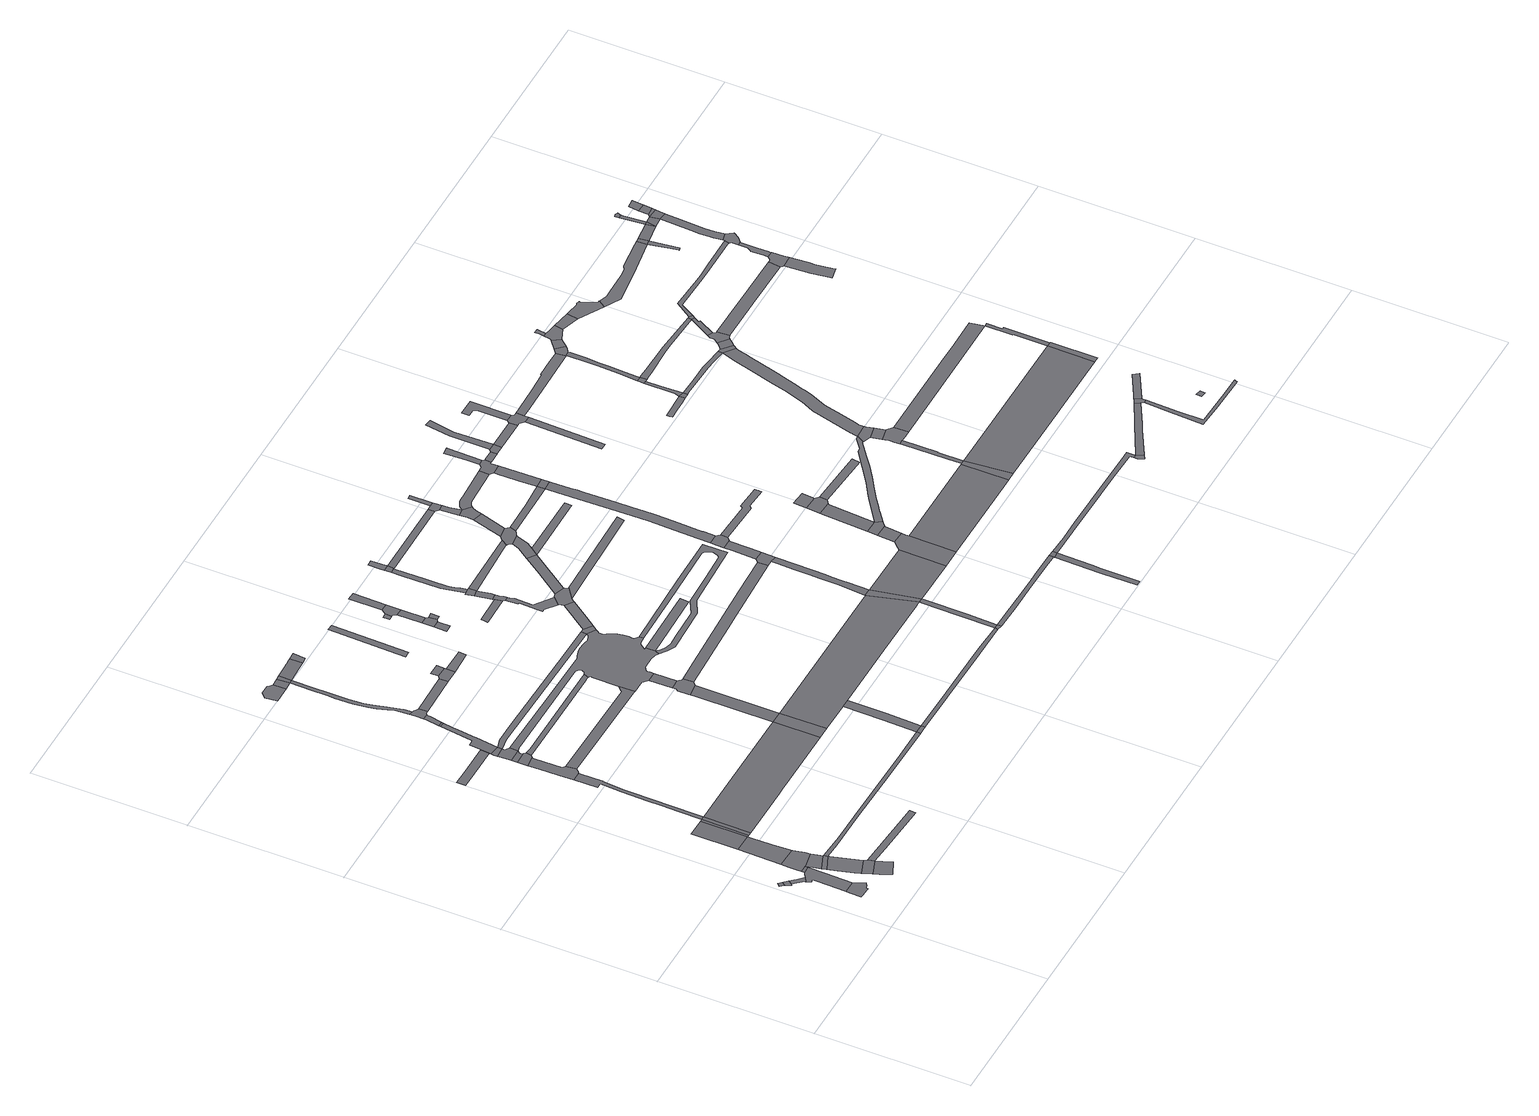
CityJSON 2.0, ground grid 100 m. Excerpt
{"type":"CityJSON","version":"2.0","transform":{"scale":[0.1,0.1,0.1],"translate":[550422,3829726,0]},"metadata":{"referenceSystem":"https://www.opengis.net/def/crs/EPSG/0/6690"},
"CityObjects":{
"road1":{"type":"Road","geometry":[{"type":"MultiSurface","lod":"1","boundaries":[[[0,1,2,3]]]}]},
"road2":{"type":"Road","geometry":[{"type":"MultiSurface","lod":"1","boundaries":[[[3,2,4,5,6]]]}]},
"road3":{"type":"Road","geometry":[{"type":"MultiSurface","lod":"1","boundaries":[[[7,8,9,10,11,12,13,14,15,16,17]]]}]},
"road4":{"type":"Road","geometry":[{"type":"MultiSurface","lod":"1","boundaries":[[[18,6,5,19,20,21]]]}]},
"road5":{"type":"Road","attributes":{"RoadStructureAttribute.sectionType":"1"},"geometry":[{"type":"MultiSurface","lod":"1","boundaries":[[[22,23,24,21,20,25,26,27,28,7,17]]]}]},
"road6":{"type":"Road","geometry":[{"type":"MultiSurface","lod":"1","boundaries":[[[29,30,24,23,31]]]}]},
"road7":{"type":"Road","geometry":[{"type":"MultiSurface","lod":"1","boundaries":[[[32,33,34,29,31,35,36,37]]]}]},
"road8":{"type":"Road","geometry":[{"type":"MultiSurface","lod":"1","boundaries":[[[38,39,40,41,42]]]}]},
"road9":{"type":"Road","attributes":{"function":"3","RoadStructureAttribute.sectionType":"1"},"geometry":[{"type":"MultiSurface","lod":"1","boundaries":[[[43,41,40,44,45,46,47]]]}]},
"road10":{"type":"Road","attributes":{"function":"3","RoadStructureAttribute.sectionType":"1"},"geometry":[{"type":"MultiSurface","lod":"1","boundaries":[[[48,49,50,35,31,51,52,53,39,38]]]}]},
"road11":{"type":"Road","geometry":[{"type":"MultiSurface","lod":"1","boundaries":[[[54,55,47,46,56,57,58]]]}]},
"road12":{"type":"Road","attributes":{"function":"3","RoadStructureAttribute.sectionType":"1"},"geometry":[{"type":"MultiSurface","lod":"1","boundaries":[[[59,60,61,57,56,62,63,64]]]}]},
"road13":{"type":"Road","attributes":{"function":"3","RoadStructureAttribute.sectionType":"1"},"geometry":[{"type":"MultiSurface","lod":"1","boundaries":[[[65,32,37,66,67,68]]]}]},
"road14":{"type":"Road","geometry":[{"type":"MultiSurface","lod":"1","boundaries":[[[69,65,68,70]]]}]},
"road15":{"type":"Road","attributes":{"function":"3","RoadStructureAttribute.sectionType":"1"},"geometry":[{"type":"MultiSurface","lod":"1","boundaries":[[[70,68,71,72]]]}]},
"road16":{"type":"Road","geometry":[{"type":"MultiSurface","lod":"1","boundaries":[[[72,71,73,74]]]}]},
"road17":{"type":"Road","attributes":{"RoadStructureAttribute.sectionType":"1"},"geometry":[{"type":"MultiSurface","lod":"1","boundaries":[[[75,76,77,78,58,57]]]}]},
"road18":{"type":"Road","attributes":{"RoadStructureAttribute.sectionType":"1"},"geometry":[{"type":"MultiSurface","lod":"1","boundaries":[[[79,80,81,82,83,84,85,86,87,88,89,90,91,92,93,94,95,72,74]]]}]},
"road19":{"type":"Road","attributes":{"RoadStructureAttribute.sectionType":"1"},"geometry":[{"type":"MultiSurface","lod":"1","boundaries":[[[96,97,98,99,100,101]]]}]},
"road20":{"type":"Road","geometry":[{"type":"MultiSurface","lod":"1","boundaries":[[[102,103,104,105,106,107,108,109,110,111,112,87,86,113,114,115,116]]]}]},
"road21":{"type":"Road","geometry":[{"type":"MultiSurface","lod":"1","boundaries":[[[117,118,108,107,119,120,121]]]}]},
"road22":{"type":"Road","attributes":{"RoadStructureAttribute.sectionType":"1"},"geometry":[{"type":"MultiSurface","lod":"1","boundaries":[[[122,123,124,125,126,127,118,117]]]}]},
"road23":{"type":"Road","attributes":{"RoadStructureAttribute.sectionType":"1"},"geometry":[{"type":"MultiSurface","lod":"1","boundaries":[[[128,129,130,42,41,131,132,133,134,135]]]}]},
"road24":{"type":"Road","geometry":[{"type":"MultiSurface","lod":"1","boundaries":[[[136,137,138,139,127,126,140]]]}]},
"road25":{"type":"Road","geometry":[{"type":"MultiSurface","lod":"1","boundaries":[[[141,142,138,137,143]]]}]},
"road26":{"type":"Road","attributes":{"function":"3","RoadStructureAttribute.sectionType":"1"},"geometry":[{"type":"MultiSurface","lod":"1","boundaries":[[[144,145,146,147,74,73,148,149,150,151,152]]]}]},
"road27":{"type":"Road","attributes":{"RoadStructureAttribute.sectionType":"1"},"geometry":[{"type":"MultiSurface","lod":"1","boundaries":[[[153,154,155,156,157,158,159,141,143,160,161,162,163,164]]]}]},
"road28":{"type":"Road","geometry":[{"type":"MultiSurface","lod":"1","boundaries":[[[165,153,164,166]]]}]},
"road29":{"type":"Road","attributes":{"RoadStructureAttribute.sectionType":"1"},"geometry":[{"type":"MultiSurface","lod":"1","boundaries":[[[167,168,165,166,169,170,171]]]}]},
"road30":{"type":"Road","geometry":[{"type":"MultiSurface","lod":"1","boundaries":[[[172,173,167,171,174,175,176,177,178,179,180,181]]]}]},
"road31":{"type":"Road","geometry":[{"type":"MultiSurface","lod":"1","boundaries":[[[182,183,184,185,186,187,188]]]}]},
"road32":{"type":"Road","attributes":{"RoadStructureAttribute.sectionType":"1"},"geometry":[{"type":"MultiSurface","lod":"1","boundaries":[[[189,190,191,116,115,192,193]]]}]},
"road33":{"type":"Road","attributes":{"RoadStructureAttribute.sectionType":"1"},"geometry":[{"type":"MultiSurface","lod":"1","boundaries":[[[194,195,196,197,198,199,200,201,202,203,204,205,206,207,208,209,210,211,212,213,214,172,181]]]}]},
"road34":{"type":"Road","attributes":{"RoadStructureAttribute.sectionType":"1"},"geometry":[{"type":"MultiSurface","lod":"1","boundaries":[[[215,186,185,216,204]]]}]},
"road35":{"type":"Road","attributes":{"RoadStructureAttribute.sectionType":"1"},"geometry":[{"type":"MultiSurface","lod":"1","boundaries":[[[217,121,120,218,219,220,221]]]}]},
"road36":{"type":"Road","geometry":[{"type":"MultiSurface","lod":"1","boundaries":[[[222,215,204,203,223]]]}]},
"road37":{"type":"Road","attributes":{"RoadStructureAttribute.sectionType":"1"},"geometry":[{"type":"MultiSurface","lod":"1","boundaries":[[[224,178,177,225]]]}]},
"road38":{"type":"Road","attributes":{"RoadStructureAttribute.sectionType":"1"},"geometry":[{"type":"MultiSurface","lod":"1","boundaries":[[[226,227,228,229,230,231,222,223,232,233,234]]]}]},
"road39":{"type":"Road","geometry":[{"type":"MultiSurface","lod":"1","boundaries":[[[152,151,235,236]]]}]},
"road40":{"type":"Road","attributes":{"RoadStructureAttribute.sectionType":"1"},"geometry":[{"type":"MultiSurface","lod":"1","boundaries":[[[237,238,239,240,241,242,243,244,245,246,247,248,249,250,140,126,251,252,253,254,255,256,257,258,221,220,259,260,189,193,261,262,263,264,265,266,267,268,269,270,271,272,273,274,275,276,277,278,279,280,281,282,283,284,285,286,287,288,289,290,291,292,293,294,295,296,297,298,299]]]}]},
"road41":{"type":"Road","attributes":{"RoadStructureAttribute.sectionType":"1"},"geometry":[{"type":"MultiSurface","lod":"1","boundaries":[[[300,301,302,143,137,303,304,237,305]]]}]},
"road42":{"type":"Road","geometry":[{"type":"MultiSurface","lod":"1","boundaries":[[[135,134,306,307,308]]]}]},
"road43":{"type":"Road","geometry":[{"type":"MultiSurface","lod":"1","boundaries":[[[309,226,234,310]]]}]},
"road44":{"type":"Road","attributes":{"RoadStructureAttribute.sectionType":"1"},"geometry":[{"type":"MultiSurface","lod":"1","boundaries":[[[311,224,225,312,313,314]]]}]},
"road45":{"type":"Road","geometry":[{"type":"MultiSurface","lod":"1","boundaries":[[[315,316,317,311,314]]]}]},
"road46":{"type":"Road","attributes":{"RoadStructureAttribute.sectionType":"1"},"geometry":[{"type":"MultiSurface","lod":"1","boundaries":[[[318,319,320,152,236]]]}]},
"road47":{"type":"Road","attributes":{"RoadStructureAttribute.sectionType":"1"},"geometry":[{"type":"MultiSurface","lod":"1","boundaries":[[[321,322,323,324,135,308]]]}]},
"road48":{"type":"Road","attributes":{"RoadStructureAttribute.sectionType":"1"},"geometry":[{"type":"MultiSurface","lod":"1","boundaries":[[[325,326,327,328,313,312]]]}]},
"road49":{"type":"Road","geometry":[{"type":"MultiSurface","lod":"1","boundaries":[[[329,330,331,332,333,334,335,336,337,338,319,318,339,340,341]]]}]},
"road50":{"type":"Road","geometry":[{"type":"MultiSurface","lod":"1","boundaries":[[[264,263,333,332]]]}]},
"road51":{"type":"Road","attributes":{"RoadStructureAttribute.sectionType":"1"},"geometry":[{"type":"MultiSurface","lod":"1","boundaries":[[[342,343,344,345,346]]]}]},
"road52":{"type":"Road","attributes":{"RoadStructureAttribute.sectionType":"1"},"geometry":[{"type":"MultiSurface","lod":"1","boundaries":[[[347,348,349,350,351]]]}]},
"road53":{"type":"Road","geometry":[{"type":"MultiSurface","lod":"1","boundaries":[[[352,347,351,353,354,355,356]]]}]},
"road54":{"type":"Road","geometry":[{"type":"MultiSurface","lod":"1","boundaries":[[[357,358,359,360,361]]]}]},
"road55":{"type":"Road","attributes":{"RoadStructureAttribute.sectionType":"1"},"geometry":[{"type":"MultiSurface","lod":"1","boundaries":[[[362,352,356,363]]]}]},
"road56":{"type":"Road","attributes":{"RoadStructureAttribute.sectionType":"1"},"geometry":[{"type":"MultiSurface","lod":"1","boundaries":[[[364,365,366,308,307,367,368,369,370]]]}]},
"road57":{"type":"Road","geometry":[{"type":"MultiSurface","lod":"1","boundaries":[[[371,372,373,355,354]]]}]},
"road58":{"type":"Road","attributes":{"RoadStructureAttribute.sectionType":"1"},"geometry":[{"type":"MultiSurface","lod":"1","boundaries":[[[374,357,361,375,362,363,376]]]}]},
"road59":{"type":"Road","geometry":[{"type":"MultiSurface","lod":"1","boundaries":[[[305,237,299,377,378]]]}]},
"road60":{"type":"Road","attributes":{"function":"3","RoadStructureAttribute.sectionType":"1"},"geometry":[{"type":"MultiSurface","lod":"1","boundaries":[[[379,236,235,380,381,382,383,384,385,386,387,388]]]}]},
"road61":{"type":"Road","attributes":{"RoadStructureAttribute.sectionType":"1"},"geometry":[{"type":"MultiSurface","lod":"1","boundaries":[[[389,374,376,390]]]}]},
"road62":{"type":"Road","geometry":[{"type":"MultiSurface","lod":"1","boundaries":[[[391,392,393,394,395,396]]]}]},
"road63":{"type":"Road","attributes":{"RoadStructureAttribute.sectionType":"1"},"geometry":[{"type":"MultiSurface","lod":"1","boundaries":[[[397,398,378,377,399,400]]]}]},
"road64":{"type":"Road","geometry":[{"type":"MultiSurface","lod":"1","boundaries":[[[401,402,273,272]]]}]},
"road65":{"type":"Road","geometry":[{"type":"MultiSurface","lod":"1","boundaries":[[[403,404,405,406,407,391,396,408,409,410,411]]]}]},
"road66":{"type":"Road","attributes":{"RoadStructureAttribute.sectionType":"1"},"geometry":[{"type":"MultiSurface","lod":"1","boundaries":[[[412,413,414,415,407,406]]]}]},
"road67":{"type":"Road","attributes":{"RoadStructureAttribute.sectionType":"1"},"geometry":[{"type":"MultiSurface","lod":"1","boundaries":[[[416,417,418,341,340,419,420,421]]]}]},
"road68":{"type":"Road","attributes":{"RoadStructureAttribute.sectionType":"1"},"geometry":[{"type":"MultiSurface","lod":"1","boundaries":[[[422,423,424,425,426,411,410,427,428,429,430,431,432,433,434,435]]]}]},
"road69":{"type":"Road","geometry":[{"type":"MultiSurface","lod":"1","boundaries":[[[436,437,438,439,440,415,414,441]]]}]},
"road70":{"type":"Road","geometry":[{"type":"MultiSurface","lod":"1","boundaries":[[[442,443,444,435,434,445,446,447,397,400,448,449,450]]]}]},
"road71":{"type":"Road","attributes":{"RoadStructureAttribute.sectionType":"1"},"geometry":[{"type":"MultiSurface","lod":"1","boundaries":[[[451,452,453,454,455,456,457,458,459,460,461,438,437]]]}]},
"road72":{"type":"Road","geometry":[{"type":"MultiSurface","lod":"1","boundaries":[[[462,463,464,459,458,465]]]}]},
"road73":{"type":"Road","attributes":{"RoadStructureAttribute.sectionType":"1"},"geometry":[{"type":"MultiSurface","lod":"1","boundaries":[[[466,467,468,469,470,471,472,281,280,473,474,475,476,477,478,479,480,481,482,483,484,485,486,487,488,272,271]]]}]},
"road74":{"type":"Road","attributes":{"RoadStructureAttribute.sectionType":"1"},"geometry":[{"type":"MultiSurface","lod":"1","boundaries":[[[489,490,491,492,493,463,462,494]]]}]},
"road75":{"type":"Road","geometry":[{"type":"MultiSurface","lod":"1","boundaries":[[[494,462,495]]]}]},
"road76":{"type":"Road","geometry":[{"type":"MultiSurface","lod":"1","boundaries":[[[370,369,496,497]]]}]},
"road77":{"type":"Road","attributes":{"RoadStructureAttribute.sectionType":"1"},"geometry":[{"type":"MultiSurface","lod":"1","boundaries":[[[498,499,442,450,500,501,502]]]}]},
"road78":{"type":"Road","attributes":{"RoadStructureAttribute.sectionType":"1"},"geometry":[{"type":"MultiSurface","lod":"1","boundaries":[[[503,504,505,441,414,506,507]]]}]},
"road79":{"type":"Road","attributes":{"RoadStructureAttribute.sectionType":"1"},"geometry":[{"type":"MultiSurface","lod":"1","boundaries":[[[387,508,509,370,497,510,511,512]]]}]},
"road80":{"type":"Road","geometry":[{"type":"MultiSurface","lod":"1","boundaries":[[[388,387,512,513,514,515,516]]]}]},
"road81":{"type":"Road","attributes":{"RoadStructureAttribute.sectionType":"1"},"geometry":[{"type":"MultiSurface","lod":"1","boundaries":[[[495,462,465,517,518]]]}]},
"road82":{"type":"Road","attributes":{"RoadStructureAttribute.sectionType":"1"},"geometry":[{"type":"MultiSurface","lod":"1","boundaries":[[[519,520,449,448]]]}]},
"road83":{"type":"Road","geometry":[{"type":"MultiSurface","lod":"1","boundaries":[[[521,522,523,524,525,526,498,502,527]]]}]},
"road84":{"type":"Road","attributes":{"RoadStructureAttribute.sectionType":"1"},"geometry":[{"type":"MultiSurface","lod":"1","boundaries":[[[528,529,530,531,532,533,534,535,388,516,536,537,538,539,540,541,542,543]]]}]},
"road85":{"type":"Road","geometry":[{"type":"MultiSurface","lod":"1","boundaries":[[[544,545,546,503,507,547,548,549,550,525,524,551,552,553,554]]]}]},
"road86":{"type":"Road","attributes":{"function":"3","RoadStructureAttribute.sectionType":"1"},"geometry":[{"type":"MultiSurface","lod":"1","boundaries":[[[555,513,512,556,557]]]}]},
"road87":{"type":"Road","attributes":{"RoadStructureAttribute.sectionType":"1"},"geometry":[{"type":"MultiSurface","lod":"1","boundaries":[[[558,559,560,561,562,497,496,563,564,565,566,567,568]]]}]},
"road88":{"type":"Road","geometry":[{"type":"MultiSurface","lod":"1","boundaries":[[[569,416,421,528,543,570]]]}]},
"road89":{"type":"Road","attributes":{"RoadStructureAttribute.sectionType":"1"},"geometry":[{"type":"MultiSurface","lod":"1","boundaries":[[[571,545,544,572]]]}]},
"road90":{"type":"Road","attributes":{"RoadStructureAttribute.sectionType":"1"},"geometry":[{"type":"MultiSurface","lod":"1","boundaries":[[[573,574,527,502]]]}]},
"road91":{"type":"Road","attributes":{"RoadStructureAttribute.sectionType":"1"},"geometry":[{"type":"MultiSurface","lod":"1","boundaries":[[[575,576,577,569,570,578,579,580]]]}]},
"road92":{"type":"Road","geometry":[{"type":"MultiSurface","lod":"1","boundaries":[[[581,582,583,571,572,584,585,586,587]]]}]},
"road93":{"type":"Road","geometry":[{"type":"MultiSurface","lod":"1","boundaries":[[[588,589,575,580,590,591,592]]]}]},
"road94":{"type":"Road","attributes":{"RoadStructureAttribute.sectionType":"1"},"geometry":[{"type":"MultiSurface","lod":"1","boundaries":[[[593,594,595,582,581]]]}]},
"road95":{"type":"Road","geometry":[{"type":"MultiSurface","lod":"1","boundaries":[[[596,518,517,595,594,597,598,599]]]}]},
"road96":{"type":"Road","attributes":{"RoadStructureAttribute.sectionType":"1"},"geometry":[{"type":"MultiSurface","lod":"1","boundaries":[[[600,601,602,599,598]]]}]},
"road97":{"type":"Road","attributes":{"RoadStructureAttribute.sectionType":"1"},"geometry":[{"type":"MultiSurface","lod":"1","boundaries":[[[603,604,605,554,553,606]]]}]},
"road98":{"type":"Road","attributes":{"RoadStructureAttribute.sectionType":"1"},"geometry":[{"type":"MultiSurface","lod":"1","boundaries":[[[607,608,609,610,611,612,613,614,615]]]}]},
"road99":{"type":"Road","geometry":[{"type":"MultiSurface","lod":"1","boundaries":[[[616,617,557,556,618,619,620,621]]]}]},
"road100":{"type":"Road","attributes":{"RoadStructureAttribute.sectionType":"1"},"geometry":[{"type":"MultiSurface","lod":"1","boundaries":[[[622,623,624,625,626,627,628,629,630,631,632,606,633,634,635,636,637,638,588,592]]]}]},
"road101":{"type":"Road","attributes":{"RoadStructureAttribute.sectionType":"1"},"geometry":[{"type":"MultiSurface","lod":"1","boundaries":[[[639,640,641,642,643,644,645,581,587,646,647,648,649,650]]]}]},
"road102":{"type":"Road","geometry":[{"type":"MultiSurface","lod":"1","boundaries":[[[568,567,651,611,610,652]]]}]},
"road103":{"type":"Road","attributes":{"RoadStructureAttribute.sectionType":"1"},"geometry":[{"type":"MultiSurface","lod":"1","boundaries":[[[653,616,621,654]]]}]},
"road104":{"type":"Road","attributes":{"RoadStructureAttribute.sectionType":"1"},"geometry":[{"type":"MultiSurface","lod":"1","boundaries":[[[655,656,657,658,659,660,661,591,590]]]}]},
"road105":{"type":"Road","geometry":[{"type":"MultiSurface","lod":"1","boundaries":[[[662,653,654,663,664,665,666]]]}]},
"road106":{"type":"Road","geometry":[{"type":"MultiSurface","lod":"1","boundaries":[[[667,603,606,632]]]}]},
"road107":{"type":"Road","attributes":{"RoadStructureAttribute.sectionType":"1"},"geometry":[{"type":"MultiSurface","lod":"1","boundaries":[[[668,669,662,666,670,671,672]]]}]},
"road108":{"type":"Road","attributes":{"RoadStructureAttribute.sectionType":"1"},"geometry":[{"type":"MultiSurface","lod":"1","boundaries":[[[673,674,675,676,677,678,679,680,603,667]]]}]},
"road109":{"type":"Road","geometry":[{"type":"MultiSurface","lod":"1","boundaries":[[[681,668,672,682,683,684]]]}]},
"road110":{"type":"Road","geometry":[{"type":"MultiSurface","lod":"1","boundaries":[[[685,686,687,639,650,688,675,674,689,690,691,692]]]}]},
"road111":{"type":"Road","geometry":[{"type":"MultiSurface","lod":"1","boundaries":[[[693,694,695,696,681,684]]]}]},
"road112":{"type":"Road","attributes":{"RoadStructureAttribute.sectionType":"1"},"geometry":[{"type":"MultiSurface","lod":"1","boundaries":[[[697,698,699,700,701,702,703,704,705,706,685,692]]]}]},
"road113":{"type":"Road","attributes":{"RoadStructureAttribute.sectionType":"1"},"geometry":[{"type":"MultiSurface","lod":"1","boundaries":[[[707,691,690,708,709]]]}]},
"road114":{"type":"Road","attributes":{"function":"3","RoadStructureAttribute.sectionType":"1"},"geometry":[{"type":"MultiSurface","lod":"1","boundaries":[[[619,618,710,711,712]]]}]},
"road115":{"type":"Road","geometry":[{"type":"MultiSurface","lod":"1","boundaries":[[[713,714,715,716,709,708,717,718]]]}]},
"road116":{"type":"Road","attributes":{"RoadStructureAttribute.sectionType":"1"},"geometry":[{"type":"MultiSurface","lod":"1","boundaries":[[[719,720,683,682]]]}]},
"road117":{"type":"Road","attributes":{"RoadStructureAttribute.sectionType":"1"},"geometry":[{"type":"MultiSurface","lod":"1","boundaries":[[[721,722,714,713,723,724]]]}]},
"road118":{"type":"Road","attributes":{"RoadStructureAttribute.sectionType":"1"},"geometry":[{"type":"MultiSurface","lod":"1","boundaries":[[[725,726,727,728,729,730,731,732,733,734,735,736,666,665,737,738,739,740,741,742,743,744,745,746,747]]]}]},
"road119":{"type":"Road","attributes":{"RoadStructureAttribute.sectionType":"1"},"geometry":[{"type":"MultiSurface","lod":"1","boundaries":[[[748,749,750,751,752,753,754,755,652,610,756,757,758,759,760,761]]]}]},
"road120":{"type":"Road","attributes":{"RoadStructureAttribute.sectionType":"1"},"geometry":[{"type":"MultiSurface","lod":"1","boundaries":[[[762,713,718,763,764,765]]]}]},
"road121":{"type":"Road","attributes":{"RoadStructureAttribute.sectionType":"1"},"geometry":[{"type":"MultiSurface","lod":"1","boundaries":[[[766,767,768,769]]]}]},
"road122":{"type":"Road","geometry":[{"type":"MultiSurface","lod":"1","boundaries":[[[770,765,764,771,766,769,772,773,774,775]]]}]},
"road123":{"type":"Road","attributes":{"RoadStructureAttribute.sectionType":"1"},"geometry":[{"type":"MultiSurface","lod":"1","boundaries":[[[776,777,778,779,780,770,775]]]}]},
"road124":{"type":"Road","geometry":[{"type":"MultiSurface","lod":"1","boundaries":[[[712,711,781,782,783]]]}]},
"road125":{"type":"Road","attributes":{"RoadStructureAttribute.sectionType":"1"},"geometry":[{"type":"MultiSurface","lod":"1","boundaries":[[[784,785,786,787,788,789,790,783,782]]]}]},
"road126":{"type":"Road","geometry":[{"type":"MultiSurface","lod":"1","boundaries":[[[791,792,725,747,793,794,795]]]}]},
"road127":{"type":"Road","attributes":{"RoadStructureAttribute.sectionType":"1"},"geometry":[{"type":"MultiSurface","lod":"1","boundaries":[[[795,794,796,797]]]}]},
"road128":{"type":"Road","geometry":[{"type":"MultiSurface","lod":"1","boundaries":[[[797,796,798,799,800,787,786,801,802,803,804]]]}]},
"road129":{"type":"Road","geometry":[{"type":"MultiSurface","lod":"1","boundaries":[[[805,806,807,808,809,810,811]]]}]},
"road130":{"type":"Road","geometry":[{"type":"MultiSurface","lod":"1","boundaries":[[[760,812,813,814,761]]]}]},
"road131":{"type":"Road","attributes":{"RoadStructureAttribute.sectionType":"1"},"geometry":[{"type":"MultiSurface","lod":"1","boundaries":[[[815,816,817,818,819,773,772,820,821,822,823,824]]]}]},
"road132":{"type":"Road","geometry":[{"type":"MultiSurface","lod":"1","boundaries":[[[805,811,825,826]]]}]},
"road133":{"type":"Road","attributes":{"RoadStructureAttribute.sectionType":"1"},"geometry":[{"type":"MultiSurface","lod":"1","boundaries":[[[827,828,805,826,829,830]]]}]},
"road134":{"type":"Road","geometry":[{"type":"MultiSurface","lod":"1","boundaries":[[[831,832,833,827,830,834,835]]]}]},
"road135":{"type":"Road","attributes":{"RoadStructureAttribute.sectionType":"1"},"geometry":[{"type":"MultiSurface","lod":"1","boundaries":[[[836,837,838,839,840,841,842,843,844,845,846,847,848,849,725,792,850,851,852,853,854,855,856,857,858,859,860,861,862,863,864,865,866]]]}]},
"road136":{"type":"Road","attributes":{"RoadStructureAttribute.sectionType":"1"},"geometry":[{"type":"MultiSurface","lod":"1","boundaries":[[[867,868,869,870,871,761,814,872,873,874]]]}]},
"road137":{"type":"Road","attributes":{"RoadStructureAttribute.sectionType":"1"},"geometry":[{"type":"MultiSurface","lod":"1","boundaries":[[[875,876,877,878,879,880,881,882,883,884,885,886,831,835]]]}]},
"road138":{"type":"Road","attributes":{"function":"3","RoadStructureAttribute.sectionType":"1"},"geometry":[{"type":"MultiSurface","lod":"1","boundaries":[[[782,781,887,888,889,890]]]}]},
"road139":{"type":"Road","attributes":{"RoadStructureAttribute.sectionType":"1"},"geometry":[{"type":"MultiSurface","lod":"1","boundaries":[[[891,892,893,826,825,894,895,896,897,836,898]]]}]},
"road140":{"type":"Road","geometry":[{"type":"MultiSurface","lod":"1","boundaries":[[[899,824,823,882,881,900,901,902,903]]]}]},
"road141":{"type":"Road","attributes":{"RoadStructureAttribute.sectionType":"1"},"geometry":[{"type":"MultiSurface","lod":"1","boundaries":[[[904,899,903,905,906]]]}]},
"road142":{"type":"Road","attributes":{"RoadStructureAttribute.sectionType":"1"},"geometry":[{"type":"MultiSurface","lod":"1","boundaries":[[[907,908,909,910,911,835,834,912,913,914,915,916,917,918]]]}]},
"road143":{"type":"Road","geometry":[{"type":"MultiSurface","lod":"1","boundaries":[[[919,920,867,874,921,922,923,924]]]}]},
"road144":{"type":"Road","attributes":{"RoadStructureAttribute.sectionType":"1"},"geometry":[{"type":"MultiSurface","lod":"1","boundaries":[[[925,926,927,928,929]]]}]},
"road145":{"type":"Road","geometry":[{"type":"MultiSurface","lod":"1","boundaries":[[[927,930,931,904,906,932,933,934,935,928]]]}]},
"road146":{"type":"Road","attributes":{"RoadStructureAttribute.sectionType":"1"},"geometry":[{"type":"MultiSurface","lod":"1","boundaries":[[[936,937,938,939,804,803,940,941,942]]]}]},
"road147":{"type":"Road","attributes":{"RoadStructureAttribute.sectionType":"1"},"geometry":[{"type":"MultiSurface","lod":"1","boundaries":[[[943,898,836,866,944,945,946]]]}]},
"road148":{"type":"Road","geometry":[{"type":"MultiSurface","lod":"1","boundaries":[[[947,948,949,946,945,950,951]]]}]},
"road149":{"type":"Road","attributes":{"RoadStructureAttribute.sectionType":"1"},"geometry":[{"type":"MultiSurface","lod":"1","boundaries":[[[921,952,953,954,955,956,957,958,959,922]]]}]},
"road150":{"type":"Road","attributes":{"RoadStructureAttribute.sectionType":"1"},"geometry":[{"type":"MultiSurface","lod":"1","boundaries":[[[960,961,962,963,964]]]}]},
"road151":{"type":"Road","attributes":{"RoadStructureAttribute.sectionType":"1"},"geometry":[{"type":"MultiSurface","lod":"1","boundaries":[[[965,933,932,966,967]]]}]},
"road152":{"type":"Road","attributes":{"RoadStructureAttribute.sectionType":"1"},"geometry":[{"type":"MultiSurface","lod":"1","boundaries":[[[968,969,919,924,970]]]}]},
"road153":{"type":"Road","geometry":[{"type":"MultiSurface","lod":"1","boundaries":[[[971,972,973,974,975,947,951,976,977,978,979,980,981,982]]]}]},
"road154":{"type":"Road","attributes":{"RoadStructureAttribute.sectionType":"1"},"geometry":[{"type":"MultiSurface","lod":"1","boundaries":[[[917,983,971,982,984,985,986]]]}]},
"road155":{"type":"Road","geometry":[{"type":"MultiSurface","lod":"1","boundaries":[[[987,988,989,967,966,990,991,992,993,994,995,996,997,998]]]}]},
"road156":{"type":"Road","geometry":[{"type":"MultiSurface","lod":"1","boundaries":[[[918,917,986,999,1000]]]}]},
"road157":{"type":"Road","geometry":[{"type":"MultiSurface","lod":"1","boundaries":[[[1001,890,889,1002,1003]]]}]},
"road158":{"type":"Road","attributes":{"RoadStructureAttribute.sectionType":"1"},"geometry":[{"type":"MultiSurface","lod":"1","boundaries":[[[941,1004,1005,890,1001,1006,1007,1008]]]}]},
"road159":{"type":"Road","attributes":{"RoadStructureAttribute.sectionType":"1"},"geometry":[{"type":"MultiSurface","lod":"1","boundaries":[[[1009,1010,979,978,1011,1012,1013]]]}]},
"road160":{"type":"Road","attributes":{"RoadStructureAttribute.sectionType":"1"},"geometry":[{"type":"MultiSurface","lod":"1","boundaries":[[[1014,1015,1016,1017,1018,1019,1020,1021,1022,1023,991,990,1024,1025,1026,1027,1028,1029]]]}]},
"road161":{"type":"Road","attributes":{"RoadStructureAttribute.sectionType":"1"},"geometry":[{"type":"MultiSurface","lod":"1","boundaries":[[[1030,1031,1032,1033,1000,999,1034,1035,1036,1037,1038]]]}]},
"road162":{"type":"Road","attributes":{"RoadStructureAttribute.sectionType":"1"},"geometry":[{"type":"MultiSurface","lod":"1","boundaries":[[[1039,1040,1041,1042,1043,1044,1045,1046,1047,1048,1049,1050]]]}]},
"road163":{"type":"Road","geometry":[{"type":"MultiSurface","lod":"1","boundaries":[[[1051,1052,1013,1012,1053,1054,1046,1045,1055,1056]]]}]},
"road164":{"type":"Road","geometry":[{"type":"MultiSurface","lod":"1","boundaries":[[[1057,1058,1059,1060,1061,1029]]]}]},
"road165":{"type":"Road","geometry":[{"type":"MultiSurface","lod":"1","boundaries":[[[1062,1014,1029,1061]]]}]},
"road166":{"type":"Road","attributes":{"RoadStructureAttribute.sectionType":"1"},"geometry":[{"type":"MultiSurface","lod":"1","boundaries":[[[1063,1064,1065,1066,1067,1068,1051,1056,1069,1070,1071,1072]]]}]},
"road167":{"type":"Road","attributes":{"RoadStructureAttribute.sectionType":"1"},"geometry":[{"type":"MultiSurface","lod":"1","boundaries":[[[1073,1062,1061,1074,1075]]]}]},
"road168":{"type":"Road","geometry":[{"type":"MultiSurface","lod":"1","boundaries":[[[1076,1077,1078,1079,1038,1037,1080,1081,1063,1072,1082,1083,1084]]]}]},
"road169":{"type":"Road","geometry":[{"type":"MultiSurface","lod":"1","boundaries":[[[1085,1073,1075]]]}]},
"road170":{"type":"Road","attributes":{"RoadStructureAttribute.sectionType":"1"},"geometry":[{"type":"MultiSurface","lod":"1","boundaries":[[[1086,1087,1088,1089,1090,1077,1076,1091,1092,1093,1094]]]}]},
"road171":{"type":"Road","attributes":{"RoadStructureAttribute.sectionType":"1"},"geometry":[{"type":"MultiSurface","lod":"1","boundaries":[[[1095,1096,1097,1073,1085]]]}]},
"road172":{"type":"Road","attributes":{"RoadStructureAttribute.sectionType":"1"},"geometry":[{"type":"MultiSurface","lod":"1","boundaries":[[[1098,1099,1085,1075,1086]]]}]},
"road173":{"type":"Road","geometry":[{"type":"MultiSurface","lod":"1","boundaries":[[[1100,1101,1102,1103,1097,1096,1104]]]}]},
"road174":{"type":"Road","geometry":[{"type":"MultiSurface","lod":"1","boundaries":[[[1098,1086,1094,1105]]]}]},
"road175":{"type":"Road","attributes":{"RoadStructureAttribute.sectionType":"1"},"geometry":[{"type":"MultiSurface","lod":"1","boundaries":[[[1106,1107,1098,1105]]]}]},
"road176":{"type":"Road","geometry":[{"type":"MultiSurface","lod":"1","boundaries":[[[1108,1107,1106,1109]]]}]},
"road177":{"type":"Road","attributes":{"RoadStructureAttribute.sectionType":"1"},"geometry":[{"type":"MultiSurface","lod":"1","boundaries":[[[1110,1111,1112,1108,1109]]]}]}
},
"vertices":[
[52,748,0],[30,727,0],[52,704,0],[70,729,0],
[72,668,0],[79,675,0],[97,699,0],
[162,365,0],[161,341,0],[157,266,0],[185,265,0],[187,265,0],[236,262,0],[241,275,0],[254,280,0],[278,293,0],[271,306,0],[242,362,0],
[132,662,0],[136,614,0],[132,609,0],[164,627,0],
[248,547,0],[250,649,0],[200,647,0],[149,577,0],[163,585,0],[169,577,0],[168,549,0],
[201,669,0],[200,649,0],[251,669,0],
[203,798,0],[202,747,0],[202,699,0],[358,691,0],[352,723,0],[340,795,0],
[375,616,0],[271,574,0],[279,547,0],[382,589,0],[379,616,0],
[384,583,0],[297,485,0],[325,389,0],[338,354,0],[441,393,0],
[368,649,0],[363,670,0],[362,673,0],[255,649,0],[257,640,0],[265,606,0],
[454,372,0],[449,372,0],[361,292,0],[465,331,0],[458,371,0],
[501,243,0],[481,290,0],[473,310,0],[375,255,0],[408,187,0],[506,234,0],
[208,1075,0],[331,925,0],[329,1054,0],[329,1075,0],
[208,1376,0],[327,1375,0],
[344,1075,0],[345,1375,0],
[367,1075,0],[367,1375,0],
[584,323,0],[934,300,0],[936,340,0],[586,363,0],
[371,1632,0],[371,1657,0],[374,1885,0],[386,2027,0],[386,2028,0],[386,2031,0],[385,2099,0],[385,2179,0],[323,2177,0],[326,2031,0],[342,2030,0],[353,2029,0],[361,2029,0],[350,1890,0],[348,1725,0],[347,1627,0],[346,1525,0],
[7,2774,0],[7,2717,0],[115,2715,0],[311,2715,0],[316,2770,0],[114,2770,0],
[396,2279,0],[393,2282,0],[386,2290,0],[382,2469,0],[382,2471,0],[389,2479,0],[316,2468,0],[317,2424,0],[318,2394,0],[321,2272,0],[321,2242,0],[396,2190,0],[404,2199,0],[412,2207,0],[404,2271,0],
[396,2536,0],[314,2533,0],[394,2486,0],[403,2491,0],[409,2526,0],
[390,2544,0],[387,2551,0],[391,2566,0],[393,2567,0],[403,2576,0],[313,2573,0],
[1300,595,0],[860,601,0],[555,605,0],[488,585,0],[751,582,0],[1156,574,0],[1550,570,0],[1550,595,0],
[378,2649,0],[377,2663,0],[310,2660,0],[312,2612,0],[405,2631,0],
[311,2703,0],[309,2682,0],[378,2694,0],
[1246,1371,0],[738,1373,0],[737,1373,0],[376,1375,0],[736,1073,0],[788,1073,0],[813,1073,0],[1266,1071,0],[1265,1371,0],
[392,3064,0],[364,2851,0],[364,2848,0],[362,2848,0],[325,2846,0],[318,2772,0],[313,2716,0],[397,2844,0],[398,2846,0],[413,2970,0],[411,2970,0],[424,3059,0],
[393,3074,0],[426,3073,0],
[407,3179,0],[406,3161,0],[442,3157,0],[442,3174,0],[442,3177,0],
[407,3270,0],[409,3224,0],[445,3178,0],[450,3182,0],[455,3186,0],[473,3187,0],[472,3244,0],[444,3259,0],[442,3260,0],[435,3263,0],
[197,4108,0],[167,4077,0],[175,3997,0],[287,3999,0],[285,4081,0],[266,4098,0],[259,4105,0],
[1147,2298,0],[1119,2269,0],[1113,2262,0],[1136,2197,0],[1151,2196,0],
[429,3317,0],[420,3361,0],[405,3415,0],[383,3495,0],[374,3549,0],[367,3605,0],[366,3637,0],[366,3772,0],[365,3862,0],[366,4002,0],[343,4001,0],[341,3862,0],[341,3763,0],[339,3713,0],[342,3601,0],[354,3507,0],[366,3459,0],[385,3400,0],[385,3399,0],[398,3358,0],[402,3323,0],
[339,4083,0],[334,4001,0],
[446,2521,0],[1099,2490,0],[1124,2490,0],[1139,2488,0],[1149,2521,0],
[369,4085,0],[366,4003,0],
[752,3249,0],[753,3193,0],
[524,4092,0],[499,4091,0],[481,4090,0],[469,4089,0],[452,4088,0],[382,4085,0],[373,4004,0],[474,4009,0],[528,4012,0],
[1352,1071,0],[1347,1370,0],
[1464,2658,0],[1457,2649,0],[1453,2644,0],[1451,2642,0],[1448,2640,0],[1415,2629,0],[1398,2634,0],[1375,2638,0],[1341,2640,0],[1317,2636,0],[1290,2630,0],[1269,2622,0],[1253,2615,0],[798,2622,0],[421,2581,0],[1148,2578,0],[1163,2568,0],[1176,2558,0],[1178,2550,0],[1171,2540,0],[1166,2526,0],[1165,2526,0],[1152,2478,0],[1149,2467,0],[1236,2195,0],[1260,2173,0],[1266,2167,0],[1333,2168,0],[1333,2191,0],[1333,2198,0],[1333,2213,0],[1355,2232,0],[1431,2233,0],[1472,2224,0],[1492,2212,0],[1509,2242,0],[1508,2302,0],[1493,2301,0],[1497,2307,0],[1507,2321,0],[1517,2335,0],[1522,2343,0],[1524,2347,0],[1576,2348,0],[1575,2377,0],[1545,2400,0],[1545,2401,0],[1545,2402,0],[1547,2412,0],[1549,2433,0],[1548,2457,0],[1548,2470,0],[1544,2488,0],[1540,2500,0],[1533,2519,0],[1522,2540,0],[1513,2554,0],[1510,2559,0],[1502,2570,0],[1500,2599,0],[1502,2601,0],[1509,2610,0],[1520,2624,0],
[1174,2698,0],[576,2710,0],[441,2711,0],[457,2679,0],[831,2671,0],[1465,2692,0],
[1566,570,0],[1610,570,0],[1610,596,0],
[574,4095,0],[566,4015,0],
[772,3264,0],[845,3195,0],[844,3250,0],[844,3261,0],
[846,3313,0],[809,3313,0],[771,3314,0],
[1345,1907,0],[1265,1896,0],[1265,1857,0],
[1615,828,0],[1618,1068,0],[1558,1068,0],[1556,815,0],
[1000,3199,0],[1002,3224,0],[1004,3249,0],[1002,3249,0],
[1354,1996,0],[1351,1999,0],[1342,2009,0],[1336,2017,0],[1269,2015,0],[1270,1992,0],[1270,1990,0],[1260,1978,0],[1261,1907,0],[1261,1896,0],[1365,1926,0],[1369,1930,0],[1366,1996,0],
[847,4004,0],[834,3505,0],[854,3504,0],[874,3503,0],[887,4003,0],
[1131,3468,0],[1131,3387,0],[1156,3388,0],[1181,3389,0],[1179,3468,0],
[1131,3545,0],[1195,3480,0],[1196,3481,0],[1193,3532,0],[1179,3545,0],
[1107,3769,0],[1101,3768,0],[1078,3767,0],[1077,3726,0],[1106,3728,0],
[1131,3703,0],[1180,3703,0],
[2342,587,0],[2085,589,0],[1925,591,0],[1890,568,0],[2233,564,0],[2533,560,0],[2540,581,0],
[1226,3481,0],[1226,3535,0],[1195,3532,0],
[1131,3799,0],[1116,3729,0],[1180,3799,0],
[1541,2654,0],[1489,2691,0],
[2460,1366,0],[1560,1070,0],[1620,1069,0],[2086,1067,0],[2467,1066,0],[2510,1066,0],[2525,1066,0],[2540,1065,0],[2545,1065,0],[2460,1370,0],
[1131,4012,0],[1181,4010,0],
[1493,3259,0],[1306,3255,0],[1305,3232,0],[1304,3210,0],[1306,3210,0],[1502,3214,0],
[1624,2879,0],[1502,2710,0],[1590,2723,0],[1676,2841,0],
[1964,2251,0],[1971,2309,0],
[1541,3212,0],[1540,3225,0],[1533,3240,0],[1531,3273,0],[1490,3270,0],[1509,3209,0],[1510,3206,0],[1512,3200,0],[1541,3202,0],
[1529,3301,0],[1516,3372,0],[1513,3384,0],[1470,3376,0],
[2439,2046,0],[2170,2034,0],[1469,2001,0],[1859,1952,0],[1982,1958,0],[2442,1979,0],
[1549,3042,0],[1548,3043,0],[1551,3089,0],[1550,3161,0],[1543,3175,0],[1519,3123,0],[1529,3123,0],[1529,3103,0],[1526,3043,0],[1525,3006,0],[1523,2968,0],[1541,2967,0],[1613,2913,0],[1657,2961,0],
[1501,3434,0],[1501,3435,0],[1470,3431,0],[1465,3431,0],[1459,3431,0],[1512,3434,0],
[1688,2969,0],[1677,2966,0],[1666,2963,0],[1621,2907,0],[1622,2896,0],[1622,2890,0],[1694,2866,0],[1770,2922,0],[1752,2946,0],
[1493,3479,0],[1485,3513,0],[1479,3545,0],[1476,3568,0],[1474,3594,0],[1473,3607,0],[1473,3692,0],[1471,3892,0],[1439,3891,0],[1440,3825,0],[1442,3577,0],
[1478,3934,0],[1438,3933,0],[1438,3912,0],[1475,3891,0],
[1537,2180,0],[1590,2155,0],[1900,2166,0],[1994,2217,0],[2439,2236,0],[2435,2394,0],[2102,2390,0],[1915,2356,0],[2365,2365,0],[2383,2355,0],[2398,2331,0],[2400,2311,0],[2398,2293,0],[2388,2271,0],[2378,2263,0],[2184,2256,0],[1976,2249,0],[1884,2198,0],[1664,2191,0],[1604,2188,0],[1574,2195,0],[1549,2205,0],[1529,2222,0],
[1478,3945,0],[1478,3946,0],[1473,4040,0],[1436,4039,0],[1437,3964,0],[1479,3935,0],
[1479,3934,0],
[2573,553,0],[2565,580,0],
[1887,3247,0],[1803,3127,0],[1754,2948,0],[1755,2950,0],[1939,3210,0],
[1959,3441,0],[1941,3441,0],[1882,3440,0],[1883,3401,0],[1935,3403,0],
[2544,1051,0],[2540,816,0],[2573,778,0],[2575,1052,0],[2575,1065,0],
[2510,1365,0],[2508,1365,0],[2508,1366,0],[2509,1368,0],
[2012,3896,0],[2012,3937,0],
[2422,2888,0],[2429,2938,0],
[1973,3259,0],[1975,3260,0],[2002,3299,0],[2032,3384,0],[1960,3374,0],[1942,3325,0],[1974,3259,0],
[2480,1980,0],[2479,1932,0],[2476,1834,0],[2475,1736,0],[2473,1656,0],[2471,1551,0],[2472,1550,0],[2466,1452,0],[2512,1507,0],[2512,1549,0],[2513,1549,0],[2514,1604,0],[2515,1653,0],[2517,1735,0],[2520,1850,0],[2522,1970,0],
[2058,3471,0],[1987,3462,0],[1977,3454,0],[1940,3400,0],[1952,3391,0],[1955,3385,0],[1960,3376,0],[2041,3389,0],[2053,3396,0],[2067,3405,0],[2081,3449,0],
[2524,1365,0],[2888,1064,0],[2889,1364,0],
[3150,573,0],[3054,572,0],[2980,572,0],[2823,575,0],[2725,577,0],[2742,547,0],[2826,548,0],[2912,549,0],[3118,546,0],[3225,542,0],[3226,570,0],
[2461,2064,0],[2525,2062,0],
[2047,3664,0],[2110,3646,0],
[2402,3213,0],[2404,3260,0],
[2465,2272,0],[2464,2219,0],[2461,2069,0],[2525,2078,0],[2529,2256,0],[2529,2271,0],
[2090,3760,0],[2044,3752,0],[2047,3704,0],[2123,3690,0],[2125,3698,0],[2132,3711,0],[2141,3721,0],
[2468,2360,0],[2466,2318,0],[2552,2292,0],[2554,2337,0],[2532,2358,0],
[2078,3840,0],[2075,3879,0],[2035,3877,0],
[2038,3937,0],[2072,3925,0],[2072,3937,0],[2045,3937,0],
[2071,3966,0],[2071,4084,0],[2043,4081,0],
[2461,3462,0],[2421,3460,0],[2296,3453,0],[2462,3413,0],
[3255,57,0],[3259,258,0],[3260,317,0],[3265,540,0],[3225,534,0],[3221,248,0],[3221,227,0],[3223,9,0],[3258,10,0],
[2940,1418,0],[2920,1397,0],[3018,1064,0],[3019,1364,0],[3021,1388,0],[3023,1412,0],
[2535,2440,0],[2533,2440,0],[2541,2634,0],[2544,2754,0],[2542,2824,0],[2540,2904,0],[2539,3003,0],[2533,3207,0],[2532,3243,0],[2531,3282,0],[2527,3415,0],[2463,3389,0],[2468,3198,0],[2473,3002,0],[2480,2761,0],[2475,2634,0],[2471,2442,0],
[2429,3818,0],[2193,3807,0],[2167,3805,0],[2145,3801,0],[2127,3794,0],[2113,3785,0],[2102,3775,0],[2143,3724,0],[2154,3733,0],[2168,3739,0],[2182,3743,0],[2432,3753,0],
[3225,536,0],[3267,569,0],
[2947,1530,0],[3031,1525,0],
[2834,2279,0],[2847,2297,0],[2983,2287,0],[2985,2310,0],[2986,2331,0],[2826,2343,0],[2813,2325,0],
[2950,1595,0],[3042,1534,0],[3054,1545,0],[3065,1554,0],[3036,1590,0],
[2526,3464,0],
[2969,1906,0],[2966,1864,0],[3055,1861,0],[3056,1888,0],[3058,1900,0],
[2524,3517,0],[2519,3735,0],[2453,3733,0],[2453,3722,0],[2454,3697,0],[2455,3656,0],[2457,3577,0],[2460,3472,0],
[2974,1995,0],[3086,1920,0],[3090,1970,0],[3069,1989,0],
[2483,3840,0],[2462,3819,0],[2455,3819,0],[2439,3747,0],[2517,3789,0],[2527,3789,0],[2529,3829,0],[2518,3840,0],
[3075,2074,0],[3024,2078,0],[2980,2081,0],[2977,2040,0],
[2520,3914,0],[2520,3916,0],[2524,4064,0],[2525,4070,0],[2475,4066,0],[2476,4066,0],[2476,4065,0],[2477,4031,0],[2480,3916,0],[2481,3914,0],
[2533,3829,0],[2604,3789,0],[2604,3829,0],
[3633,1062,0],[3696,1061,0],[3697,1363,0],
[2668,3842,0],[2623,3841,0],[2617,3841,0],[2605,3830,0],[2616,3789,0],[2668,3789,0],
[3457,1892,0],[3461,1942,0],
[2646,4265,0],[2623,4100,0],[2663,4098,0],[2691,4258,0],
[3648,2000,0],[3635,1997,0],[3630,1996,0],[3624,1993,0],[3618,1990,0],[3613,1986,0],[3572,1954,0],[3556,1942,0],[3535,1942,0],[3320,1786,0],[3221,1723,0],[3207,1714,0],[3123,1600,0],[3139,1612,0],[3173,1636,0],[3218,1670,0],[3291,1720,0],[3376,1775,0],[3420,1804,0],[3450,1827,0],[3510,1874,0],[3612,1952,0],[3619,1949,0],
[4205,556,0],[4140,556,0],[3980,559,0],[3740,562,0],[3706,562,0],[3550,564,0],[3505,564,0],[3395,563,0],[3555,537,0],[3692,536,0],[3967,534,0],[4183,526,0],[4182,500,0],[4204,500,0],
[2787,3843,0],[2769,3789,0],[2873,3790,0],[2873,3843,0],
[2918,3762,0],[2907,3270,0],[2950,3269,0],[2963,3761,0],
[2884,3861,0],[2893,3790,0],[2963,3790,0],[2963,3844,0],[2947,3844,0],[2934,3856,0],
[2936,4123,0],[2827,4125,0],[2826,4075,0],[2872,4075,0],[2886,4055,0],
[3757,1061,0],[3729,1362,0],[3705,1363,0],
[3728,1529,0],[3732,1529,0],[3728,1754,0],[3697,1754,0],[3698,1730,0],[3703,1457,0],[3703,1455,0],
[3740,1995,0],[3739,2004,0],[3649,1938,0],[3671,1930,0],[3751,1949,0],
[3686,1862,0],[3767,1881,0],
[3690,1846,0],[3695,1823,0],[3696,1786,0],[3733,1754,0],[3764,1754,0],[3808,1754,0],[3808,1847,0],
[3501,3065,0],[3325,3059,0],[3326,3041,0],[3327,3023,0],[3393,3025,0],[3457,3027,0],[3503,3029,0],
[4181,474,0],[4200,439,0],[4229,456,0],
[3439,3863,0],[3319,3860,0],[3317,3853,0],[3175,3846,0],[3011,3845,0],[3032,3791,0],[3200,3792,0],[3383,3797,0],[3522,3799,0],[3516,3863,0],
[3537,3030,0],[3536,3059,0],
[3513,3294,0],[3511,3100,0],[3533,3205,0],[3532,3294,0],
[3514,3339,0],[3514,3334,0],[3513,3295,0],[3548,3294,0],[3547,3339,0],
[3939,3005,0],[3922,2946,0],[3911,2906,0],[3879,2788,0],[3839,2647,0],[3807,2528,0],[3806,2527,0],[3799,2501,0],[3786,2465,0],[3768,2412,0],[3729,2327,0],[3657,2048,0],[3657,2046,0],[3653,2034,0],[3739,2037,0],[3746,2065,0],[3781,2199,0],[3803,2289,0],[3848,2393,0],[3863,2440,0],[3869,2461,0],[3883,2507,0],[3903,2573,0],[3925,2647,0],[3935,2681,0],[3977,2842,0],[3988,2885,0],[3990,2891,0],[4000,2930,0],[4008,2947,0],[4011,2953,0],
[4596,701,0],[4459,629,0],[4441,620,0],[4435,617,0],[4213,504,0],[4414,560,0],[4454,581,0],[4614,668,0],
[3546,3359,0],[3547,3441,0],[3552,3545,0],[3556,3612,0],[3559,3686,0],[3558,3791,0],[3557,3802,0],[3526,3799,0],[3528,3653,0],[3527,3596,0],[3522,3463,0],[3520,3413,0],
[4325,1059,0],[4359,1059,0],[4812,1057,0],[4813,1358,0],
[3832,3047,0],[3779,3053,0],[3659,3056,0],[3549,3031,0],[3789,3023,0],[3850,3016,0],[3937,3005,0],[3940,3034,0],
[3545,3886,0],[3557,3804,0],[3561,3806,0],[3579,3819,0],[3597,3833,0],
[3603,3933,0],[3623,3866,0],[3638,3884,0],
[3838,3332,0],[3620,3337,0],[3618,3337,0],[3566,3339,0],[3550,3339,0],[3566,3295,0],[3618,3297,0],[3621,3297,0],[3795,3304,0],[3870,3302,0],[4117,3290,0],[4119,3311,0],
[4630,719,0],[4620,713,0],[4626,653,0],[4650,653,0],[4651,675,0],[4651,681,0],
[3625,4048,0],[3623,4017,0],[3618,3988,0],[3643,3986,0],[3651,4045,0],
[3612,3943,0],[3612,3940,0],[3715,3914,0],[3726,3971,0],[3677,3980,0],[3651,3985,0],
[4557,1847,0],[4475,1847,0],[3929,1847,0],[3845,1847,0],[4799,1756,0],[4807,1756,0],[4792,1848,0],
[3955,3032,0],[4024,2971,0],[4028,2976,0],[3963,3031,0],
[4003,3070,0],[3992,3055,0],[3976,3040,0],[4038,2988,0],[4066,3022,0],
[4618,478,0],[4610,266,0],[4778,257,0],[5018,250,0],[5028,270,0],[4868,273,0],[4643,281,0],[4646,446,0],
[4821,414,0],[4817,378,0],[4835,376,0],[4852,374,0],[4858,408,0],
[3786,3960,0],[3833,3878,0],[3845,3950,0],
[4810,817,0],[4658,733,0],[4836,783,0],
[4037,3148,0],[4032,3139,0],[4025,3126,0],[4024,3102,0],[4023,3096,0],[4078,3029,0],[4084,3031,0],[4090,3033,0],[4084,3112,0],[4076,3113,0],[4069,3129,0],[4068,3131,0],
[4079,3223,0],[4127,3240,0],[4115,3243,0],[4136,3278,0],
[3943,3937,0],[3939,3934,0],[3859,3948,0],[3991,3784,0],[4023,3832,0],[4012,3835,0],[3997,3859,0],[3994,3865,0],[3979,3899,0],[3970,3930,0],[3970,3934,0],[3947,3940,0],
[4149,3299,0],[4130,3310,0],
[4844,1358,0],[4848,1057,0],[4849,1358,0],
[4809,1579,0],[4813,1579,0],[4842,1653,0],[4830,1653,0],[4830,1757,0],
[4493,3110,0],[4231,3111,0],[4390,3032,0],[4737,3029,0],[4746,3107,0],
[4569,3862,0],[4540,3858,0],[4354,3838,0],[4322,3818,0],[4275,3817,0],[4132,3813,0],[4091,3812,0],[4079,3812,0],[4035,3827,0],[4034,3828,0],[4088,3731,0],[4093,3728,0],[4132,3733,0],[4364,3762,0],[4573,3796,0],[4577,3797,0],
[4585,3409,0],[4475,3408,0],[4428,3409,0],[4202,3419,0],[4204,3392,0],[4423,3384,0],[4485,3384,0],[4791,3382,0],[4796,3410,0],
[4862,2742,0],[4845,2852,0],[4844,2858,0],[4844,2878,0],[4843,2899,0],[4837,2982,0],[4834,3016,0],[4757,3011,0],[4767,2844,0],[4784,2731,0],[4786,2719,0],[4863,2737,0],
[4787,3128,0],[4769,3106,0],[4749,3018,0],[4756,3012,0],[4831,3055,0],[4826,3126,0],
[4612,3611,0],[4612,3610,0],[4621,3612,0],[4629,3615,0],[4607,3801,0],
[4599,3866,0],
[4801,3325,0],[4800,3267,0],[4788,3241,0],[4786,3240,0],[4781,3239,0],[4786,3150,0],[4826,3133,0],[4826,3148,0],[4825,3232,0],[4825,3325,0],
[4724,3881,0],[4612,3802,0],[4735,3820,0],
[4852,3434,0],[4801,3422,0],[4802,3412,0],[4800,3410,0],[4796,3377,0],[4801,3371,0],[4842,3341,0],[4856,3354,0],[4880,3391,0],
[4743,3882,0],
[4800,3823,0],[4790,3622,0],[4788,3562,0],[4790,3507,0],[4792,3478,0],[4843,3500,0],[4841,3563,0],[4849,3720,0],[4854,3818,0],
[4732,4027,0],[4731,4041,0],[4708,4039,0],
[4791,3887,0],[4754,3883,0],
[4736,4065,0],[4734,4066,0],[4722,4072,0],[4705,4068,0],[4739,4064,0],
[4858,3882,0],
[4862,3904,0],[4805,3901,0],
[4809,3966,0],[4866,3962,0],
[4866,3964,0],[4870,4038,0],[4815,4033,0]
]}
